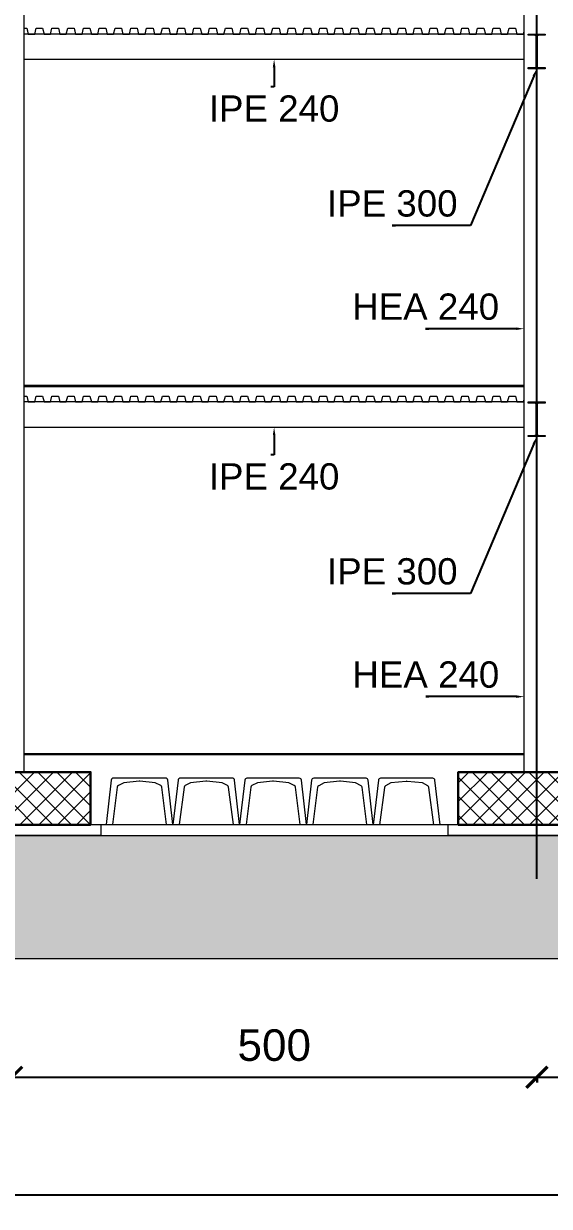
# Model space of a CAD drawing. Header units: millimetres. Extents: x 1415 to 3549, y 2194 to 4677.
# Drawn here: x 1829.88 to 1834.88, y 2270.37 to 2281.62 of the extents above; entities that cross this region are included whole.
import ezdxf
from ezdxf import colors
from ezdxf.entities.mleader import LeaderData, LeaderLine
from ezdxf.math import Vec2, Vec3

# ---------------------------------------------------------------- set-up
doc = ezdxf.new("R2010")
doc.units = ezdxf.units.MM
doc.linetypes.add('ACAD_ISO02W100', pattern=[15, 12, -3])
doc.layers.get('0').update_dxf_attribs({"plot": 0})
for name, color, linetype, lineweight in [('giunti', 7, 'Continuous', 15), ('Layer3', 7, 'Continuous', 15), ('Layer4', 7, 'Continuous', 15), ('quote', 252, 'Continuous', 5), ('Setti', 5, 'Continuous', 30), ('staffe', 10, 'Continuous', 9)]:
    doc.layers.add(name, color=color, linetype=linetype, lineweight=lineweight)
doc.layers.add('linea tratteggiata', color=221, linetype='ACAD_ISO02W100')
doc.styles.get("Standard").update_dxf_attribs({"font": 'arial.ttf'})
doc.dimstyles.new('quote cm scala 200', dxfattribs={"dimtxt": 0.3, "dimasz": 0.2, "dimexe": 0.05, "dimexo": 0.0015, "dimgap": 0.15, "dimtad": 1, "dimdec": 0, "dimlfac": 100, "dimzin": 0, "dimdsep": 46, "dimtxsty": 'Standard', "dimblk": 'ARCHTICK', "dimcen": 0, "dimclre": 252, "dimadec": 0, "dimazin": 2, "dimtfac": 1, "dimtdec": 0, "dimtofl": 0, "dimtmove": 0, "dimatfit": 3, "dimfxl": 0.0035, "dimfxlon": 1, "dimtolj": 1, "dimtzin": 0, "dimarcsym": 0})

# ---------------------------------------------------------------- blocks, each defined once
blk = doc.blocks.new('_ArchTick')
at = {"color": 0, "linetype": 'ByBlock', "const_width": 0.15}
blk.add_lwpolyline([(-0.5, -0.5), (0.5, 0.5)], dxfattribs=at)
blk = doc.blocks.new('*D1441')
at = {"layer": 'Defpoints', "color": 0, "transparency": 16777216}
for p in [(1829.763, 2274.31), (1834.759, 2274.31), (1834.759, 2271.602)]:
    blk.add_point(p, dxfattribs=at)
at = {"layer": 'quote', "color": 252, "lineweight": -2, "transparency": 16777216}
for p, q in [((1829.763, 2271.605), (1829.763, 2271.552)), ((1834.759, 2271.605), (1834.759, 2271.552))]:
    blk.add_line(p, q, dxfattribs=at)
at = {"layer": 'quote', "color": 0, "linetype": 'Continuous', "lineweight": -2, "transparency": 16777216}
blk.add_line((1829.763, 2271.602), (1834.759, 2271.602), dxfattribs=at)
at = {"layer": 'quote', "color": 0, "lineweight": -2, "transparency": 16777216, "xscale": 0.2, "yscale": 0.2, "zscale": 0.2, "rotation": 180}
blk.add_blockref('_ArchTick', (1829.763, 2271.602), dxfattribs=at)
at = {"layer": 'quote', "color": 0, "lineweight": -2, "transparency": 16777216, "xscale": 0.2, "yscale": 0.2, "zscale": 0.2}
blk.add_blockref('_ArchTick', (1834.759, 2271.602), dxfattribs=at)
at = {"layer": 'quote', "color": 0, "transparency": 16777216, "insert": (1832.261, 2271.905), "char_height": 0.3, "attachment_point": 5}
blk.add_mtext('\\A1;500', dxfattribs=at)
blk = doc.blocks.new('*D1442')
at = {"layer": 'Defpoints', "color": 0, "transparency": 16777216}
for p in [(1834.762, 2274.31), (1839.765, 2274.31), (1839.765, 2271.602)]:
    blk.add_point(p, dxfattribs=at)
at = {"layer": 'quote', "color": 252, "lineweight": -2, "transparency": 16777216}
for p, q in [((1834.762, 2271.605), (1834.762, 2271.552)), ((1839.765, 2271.605), (1839.765, 2271.552))]:
    blk.add_line(p, q, dxfattribs=at)
at = {"layer": 'quote', "color": 0, "linetype": 'Continuous', "lineweight": -2, "transparency": 16777216}
blk.add_line((1834.762, 2271.602), (1839.765, 2271.602), dxfattribs=at)
at = {"layer": 'quote', "color": 0, "lineweight": -2, "transparency": 16777216, "xscale": 0.2, "yscale": 0.2, "zscale": 0.2, "rotation": 180}
blk.add_blockref('_ArchTick', (1834.762, 2271.602), dxfattribs=at)
at = {"layer": 'quote', "color": 0, "lineweight": -2, "transparency": 16777216, "xscale": 0.2, "yscale": 0.2, "zscale": 0.2}
blk.add_blockref('_ArchTick', (1839.765, 2271.602), dxfattribs=at)
at = {"layer": 'quote', "color": 0, "transparency": 16777216, "insert": (1837.263, 2271.905), "char_height": 0.3, "attachment_point": 5}
blk.add_mtext('\\A1;500', dxfattribs=at)
blk = doc.blocks.new('*D1443')
at = {"layer": 'Defpoints', "color": 0, "transparency": 16777216}
for p in [(1804.71, 2274.004), (1839.765, 2274.005), (1839.765, 2270.484)]:
    blk.add_point(p, dxfattribs=at)
at = {"layer": 'quote', "color": 252, "lineweight": -2, "transparency": 16777216}
for p, q in [((1804.71, 2270.487), (1804.71, 2270.434)), ((1839.765, 2270.487), (1839.765, 2270.434))]:
    blk.add_line(p, q, dxfattribs=at)
at = {"layer": 'quote', "color": 0, "linetype": 'Continuous', "lineweight": -2, "transparency": 16777216}
blk.add_line((1804.71, 2270.484), (1839.765, 2270.484), dxfattribs=at)
at = {"layer": 'quote', "color": 0, "lineweight": -2, "transparency": 16777216, "xscale": 0.2, "yscale": 0.2, "zscale": 0.2, "rotation": 180}
blk.add_blockref('_ArchTick', (1804.71, 2270.484), dxfattribs=at)
at = {"layer": 'quote', "color": 0, "lineweight": -2, "transparency": 16777216, "xscale": 0.2, "yscale": 0.2, "zscale": 0.2}
blk.add_blockref('_ArchTick', (1839.765, 2270.484), dxfattribs=at)
at = {"layer": 'quote', "color": 0, "transparency": 16777216, "insert": (1822.238, 2270.787), "char_height": 0.3, "attachment_point": 5}
blk.add_mtext('\\A1;3500', dxfattribs=at)

msp = doc.modelspace()

# ---------------------------------------------------------------- hatches: boundary and pattern name
at = {"layer": 'Layer4', "true_color": 0x636466, "transparency": 33554687}
h = msp.add_hatch(color=251, dxfattribs=at)
h.dxf.hatch_style = 1
h.paths.add_polyline_path([(1834.8382, 2281.5257), (1834.7582, 2281.5257), (1834.6782, 2281.5257), (1834.6782, 2281.5142), (1834.7364, 2281.5142, -0.4142136), (1834.7544, 2281.4962), (1834.7544, 2281.3607), (1834.7544, 2281.2252, -0.4142136), (1834.7364, 2281.2072), (1834.6782, 2281.2072), (1834.6782, 2281.1957), (1834.7582, 2281.1957), (1834.8382, 2281.1957), (1834.8382, 2281.2072), (1834.7799, 2281.2072, -0.4142136), (1834.7619, 2281.2252), (1834.7619, 2281.3607), (1834.7619, 2281.4962, -0.4142136), (1834.7799, 2281.5142), (1834.8382, 2281.5142)])
h = msp.add_hatch(color=251, dxfattribs=at)
h.dxf.hatch_style = 1
h.paths.add_polyline_path([(1834.8382, 2278.0257), (1834.7582, 2278.0257), (1834.6782, 2278.0257), (1834.6782, 2278.0142), (1834.7364, 2278.0142, -0.4142136), (1834.7544, 2277.9962), (1834.7544, 2277.8607), (1834.7544, 2277.7252, -0.4142136), (1834.7364, 2277.7072), (1834.6782, 2277.7072), (1834.6782, 2277.6957), (1834.7582, 2277.6957), (1834.8382, 2277.6957), (1834.8382, 2277.7072), (1834.7799, 2277.7072, -0.4142136), (1834.7619, 2277.7252), (1834.7619, 2277.8607), (1834.7619, 2277.9962, -0.4142136), (1834.7799, 2278.0142), (1834.8382, 2278.0142)])
at = {"layer": 'quote', "transparency": 33554687}
h = msp.add_hatch(dxfattribs=at)
h.set_pattern_fill('EARTH', color=256, scale=0.09)
h.paths.add_polyline_path([(1842.3938, 2274.6812), (1841.4068, 2274.6832), (1840.4955, 2273.9063), (1840.4955, 2273.905), (1836.8095, 2273.9019), (1836.8095, 2273.9019), (1825.5787, 2273.9019), (1818.8387, 2273.9039), (1818.8387, 2273.9039), (1815.6132, 2273.9039), (1815.6132, 2273.9039), (1813.9132, 2273.9039), (1808.9172, 2273.9039), (1808.9172, 2273.9039), (1808.889, 2273.9039), (1807.6088, 2273.9039), (1804.0087, 2273.904), (1803.7704, 2274.107), (1803.6094, 2274.2442), (1803.5221, 2274.3187), (1803.0971, 2274.6808), (1802.0694, 2274.6808), (1802.0694, 2272.7327), (1842.3916, 2272.7327)])
at = {"layer": 'staffe', "lineweight": 5}
h = msp.add_hatch(dxfattribs=at)
h.set_pattern_fill('ANSI37', color=0, scale=0.04)
h.paths.add_polyline_path([(1807.6087, 2274.5039), (1804.7123, 2274.5039), (1804.7103, 2274.0039), (1807.6087, 2274.0039)])
h.paths.add_polyline_path([(1804.7123, 2274.5039), (1804.1087, 2274.5039), (1804.1087, 2274.0039), (1804.7103, 2274.0039)])
h.paths.add_polyline_path([(1810.5171, 2274.5039), (1809.7659, 2274.5039), (1809.7659, 2274.0039), (1810.5171, 2274.0039)])
h.paths.add_polyline_path([(1809.7659, 2274.5039), (1809.0171, 2274.5039), (1809.0171, 2274.0039), (1809.7659, 2274.0039)])
h.paths.add_polyline_path([(1815.5132, 2274.5039), (1814.7623, 2274.5039), (1814.7623, 2274.0039), (1815.5132, 2274.0039)])
h.paths.add_polyline_path([(1814.7623, 2274.5039), (1814.0132, 2274.5039), (1814.0132, 2274.0039), (1814.7623, 2274.0039)])
h.paths.add_polyline_path([(1819.7623, 2274.5039), (1818.9387, 2274.5039), (1818.9387, 2274.0039), (1819.7623, 2274.0039)])
h.paths.add_polyline_path([(1824.7623, 2274.5039), (1819.7623, 2274.5039), (1819.7623, 2274.0039), (1823.9787, 2274.0039), (1824.7623, 2274.0039)])
h.paths.add_polyline_path([(1825.5787, 2274.5039), (1824.7623, 2274.5039), (1824.7623, 2274.0039), (1825.5787, 2274.0039)])
h.paths.add_polyline_path([(1830.5132, 2274.5039), (1829.7623, 2274.5039), (1829.7623, 2274.0039), (1830.5132, 2274.0039)])
h.paths.add_polyline_path([(1829.7623, 2274.5039), (1829.0132, 2274.5039), (1829.0132, 2274.0039), (1829.7623, 2274.0039)])
h.paths.add_polyline_path([(1835.512, 2274.5039), (1834.7588, 2274.5039), (1834.7588, 2274.0039), (1835.512, 2274.0039)])
h.paths.add_polyline_path([(1834.7588, 2274.5039), (1834.012, 2274.5039), (1834.012, 2274.0039), (1834.7588, 2274.0039)])
h.paths.add_polyline_path([(1839.7648, 2274.5052), (1836.9095, 2274.505), (1836.9095, 2274.005), (1839.7648, 2274.0052)])
h.paths.add_polyline_path([(1840.4095, 2274.5053), (1839.7648, 2274.5052), (1839.7648, 2274.0052), (1840.4095, 2274.0053)])

# ---------------------------------------------------------------- linework, layer by layer
at = {"layer": 'giunti'}
for points in [[(1829.881, 2274.5039), (1829.881, 2278.3359), (1829.881, 2281.8359), (1829.8794, 2285.0182)], [(1834.6398, 2274.5039), (1834.6398, 2278.3359), (1834.6398, 2281.8359), (1834.6358, 2285.0182)]]:
    msp.add_lwpolyline(points, dxfattribs=at)
at = {"layer": 'Layer3'}
for points in [[(1834.6382, 2281.5257), (1829.881, 2281.5257)], [(1834.6382, 2278.0257), (1829.881, 2278.0257)]]:
    msp.add_lwpolyline(points, dxfattribs=at)
for points in [[(1834.6782, 2281.1957), (1834.6782, 2281.2072), (1834.7364, 2281.2072, 0.4142136), (1834.7544, 2281.2252), (1834.7544, 2281.3607), (1834.7544, 2281.4962, 0.4142136), (1834.7364, 2281.5142), (1834.6782, 2281.5142), (1834.6782, 2281.5257), (1834.7582, 2281.5257), (1834.8382, 2281.5257), (1834.8382, 2281.5142), (1834.7799, 2281.5142, 0.4142136), (1834.7619, 2281.4962), (1834.7619, 2281.3607), (1834.7619, 2281.2252, 0.4142136), (1834.7799, 2281.2072), (1834.8382, 2281.2072), (1834.8382, 2281.1957), (1834.7582, 2281.1957)], [(1834.6782, 2277.6957), (1834.6782, 2277.7072), (1834.7364, 2277.7072, 0.4142136), (1834.7544, 2277.7252), (1834.7544, 2277.8607), (1834.7544, 2277.9962, 0.4142136), (1834.7364, 2278.0142), (1834.6782, 2278.0142), (1834.6782, 2278.0257), (1834.7582, 2278.0257), (1834.8382, 2278.0257), (1834.8382, 2278.0142), (1834.7799, 2278.0142, 0.4142136), (1834.7619, 2277.9962), (1834.7619, 2277.8607), (1834.7619, 2277.7252, 0.4142136), (1834.7799, 2277.7072), (1834.8382, 2277.7072), (1834.8382, 2277.6957), (1834.7582, 2277.6957)]]:
    msp.add_lwpolyline(points, format="xyb", close=True, dxfattribs=at)
at = {"layer": 'Layer4'}
for p, q in [((1834.6382, 2278.1809), (1829.881, 2278.1809)), ((1834.6382, 2278.1688), (1829.881, 2278.1688)), ((1829.881, 2274.6808), (1834.6398, 2274.6808)), ((1834.6398, 2274.6674), (1829.881, 2274.6674))]:
    msp.add_line(p, q, dxfattribs=at)
for points in [[(1829.881, 2281.5807), (1829.9074, 2281.5807), (1829.9209, 2281.5257), (1829.9826, 2281.5257), (1829.9961, 2281.5807), (1830.0574, 2281.5807), (1830.0709, 2281.5257), (1830.1326, 2281.5257), (1830.1461, 2281.5807), (1830.2074, 2281.5807), (1830.2209, 2281.5257), (1830.2826, 2281.5257), (1830.2887, 2281.5507)], [(1829.9116, 2281.5637), (1829.9209, 2281.5257), (1829.9826, 2281.5257), (1829.9961, 2281.5807), (1830.0574, 2281.5807), (1830.0709, 2281.5257), (1830.1326, 2281.5257), (1830.1461, 2281.5807), (1830.2074, 2281.5807), (1830.2209, 2281.5257), (1830.2826, 2281.5257), (1830.2961, 2281.5807), (1830.3574, 2281.5807), (1830.3709, 2281.5257), (1830.4326, 2281.5257), (1830.4387, 2281.5507)], [(1830.3616, 2281.5638), (1830.3709, 2281.5258), (1830.4326, 2281.5258), (1830.4461, 2281.5808), (1830.5074, 2281.5808), (1830.5209, 2281.5258), (1830.5826, 2281.5258), (1830.5961, 2281.5808), (1830.6574, 2281.5808), (1830.6709, 2281.5258), (1830.7326, 2281.5258), (1830.7461, 2281.5808), (1830.8074, 2281.5808), (1830.8209, 2281.5258), (1830.8826, 2281.5258), (1830.8887, 2281.5508)], [(1830.8116, 2281.5638), (1830.8209, 2281.5258), (1830.8826, 2281.5258), (1830.8961, 2281.5808), (1830.9574, 2281.5808), (1830.9709, 2281.5258), (1831.0326, 2281.5258), (1831.0461, 2281.5808), (1831.1074, 2281.5808), (1831.1209, 2281.5258), (1831.1826, 2281.5258), (1831.1961, 2281.5808), (1831.2574, 2281.5808), (1831.2709, 2281.5258), (1831.3326, 2281.5258), (1831.3387, 2281.5508)], [(1831.2616, 2281.5638), (1831.2709, 2281.5258), (1831.3326, 2281.5258), (1831.3461, 2281.5808), (1831.4074, 2281.5808), (1831.4209, 2281.5258), (1831.4826, 2281.5258), (1831.4961, 2281.5808), (1831.5574, 2281.5808), (1831.5709, 2281.5258), (1831.6326, 2281.5258), (1831.6461, 2281.5808), (1831.7074, 2281.5808), (1831.7209, 2281.5258), (1831.7826, 2281.5258), (1831.7887, 2281.5508)], [(1831.7116, 2281.5638), (1831.7209, 2281.5258), (1831.7826, 2281.5258), (1831.7961, 2281.5808), (1831.8574, 2281.5808), (1831.8709, 2281.5258), (1831.9326, 2281.5258), (1831.9461, 2281.5808), (1832.0074, 2281.5808), (1832.0209, 2281.5258), (1832.0826, 2281.5258), (1832.0961, 2281.5808), (1832.1574, 2281.5808), (1832.1709, 2281.5258), (1832.2326, 2281.5258), (1832.2387, 2281.5508)], [(1832.1616, 2281.5639), (1832.1709, 2281.5259), (1832.2326, 2281.5259), (1832.2461, 2281.5809), (1832.3074, 2281.5809), (1832.3209, 2281.5259), (1832.3826, 2281.5259), (1832.3961, 2281.5809), (1832.4574, 2281.5809), (1832.4709, 2281.5259), (1832.5326, 2281.5259), (1832.5461, 2281.5809), (1832.6074, 2281.5809), (1832.6209, 2281.5259), (1832.6826, 2281.5259), (1832.6887, 2281.5509)], [(1832.6108, 2281.5638), (1832.6201, 2281.5258), (1832.6817, 2281.5258), (1832.6952, 2281.5808), (1832.7566, 2281.5808), (1832.7701, 2281.5258), (1832.8317, 2281.5258), (1832.8452, 2281.5808), (1832.9066, 2281.5808), (1832.9201, 2281.5258), (1832.9817, 2281.5258), (1832.9952, 2281.5808), (1833.0566, 2281.5808), (1833.0701, 2281.5258), (1833.1317, 2281.5258), (1833.1379, 2281.5508)], [(1833.0608, 2281.5639), (1833.0701, 2281.5259), (1833.1317, 2281.5259), (1833.1452, 2281.5809), (1833.2066, 2281.5809), (1833.2201, 2281.5259), (1833.2817, 2281.5259), (1833.2952, 2281.5809), (1833.3566, 2281.5809), (1833.3701, 2281.5259), (1833.4317, 2281.5259), (1833.4452, 2281.5809), (1833.5066, 2281.5809), (1833.5201, 2281.5259), (1833.5817, 2281.5259), (1833.5879, 2281.5509)], [(1833.5108, 2281.564), (1833.5201, 2281.526), (1833.5817, 2281.526), (1833.5952, 2281.581), (1833.6566, 2281.581), (1833.6701, 2281.526), (1833.7317, 2281.526), (1833.7452, 2281.581), (1833.8066, 2281.581), (1833.8201, 2281.526), (1833.8817, 2281.526), (1833.8952, 2281.581), (1833.9566, 2281.581), (1833.9701, 2281.526), (1834.0317, 2281.526), (1834.0379, 2281.551)], [(1833.9608, 2281.5641), (1833.9701, 2281.5261), (1834.0317, 2281.5261), (1834.0452, 2281.5811), (1834.1066, 2281.5811), (1834.1201, 2281.5261), (1834.1817, 2281.5261), (1834.1952, 2281.5811), (1834.2566, 2281.5811), (1834.2701, 2281.5261), (1834.3317, 2281.5261), (1834.3452, 2281.5811), (1834.4066, 2281.5811), (1834.4201, 2281.5261), (1834.4817, 2281.5261), (1834.4879, 2281.5511)], [(1834.4108, 2281.5642), (1834.4201, 2281.5262), (1834.4817, 2281.5262), (1834.4952, 2281.5812), (1834.5566, 2281.5812), (1834.5701, 2281.5262), (1834.6317, 2281.5262), (1834.6382, 2281.5523)], [(1829.881, 2278.0807), (1829.9074, 2278.0807), (1829.9209, 2278.0257), (1829.9826, 2278.0257), (1829.9961, 2278.0807), (1830.0574, 2278.0807), (1830.0709, 2278.0257), (1830.1326, 2278.0257), (1830.1461, 2278.0807), (1830.2074, 2278.0807), (1830.2209, 2278.0257), (1830.2826, 2278.0257), (1830.2887, 2278.0507)], [(1829.9116, 2278.0637), (1829.9209, 2278.0257), (1829.9826, 2278.0257), (1829.9961, 2278.0807), (1830.0574, 2278.0807), (1830.0709, 2278.0257), (1830.1326, 2278.0257), (1830.1461, 2278.0807), (1830.2074, 2278.0807), (1830.2209, 2278.0257), (1830.2826, 2278.0257), (1830.2961, 2278.0807), (1830.3574, 2278.0807), (1830.3709, 2278.0257), (1830.4326, 2278.0257), (1830.4387, 2278.0507)], [(1830.3616, 2278.0638), (1830.3709, 2278.0258), (1830.4326, 2278.0258), (1830.4461, 2278.0808), (1830.5074, 2278.0808), (1830.5209, 2278.0258), (1830.5826, 2278.0258), (1830.5961, 2278.0808), (1830.6574, 2278.0808), (1830.6709, 2278.0258), (1830.7326, 2278.0258), (1830.7461, 2278.0808), (1830.8074, 2278.0808), (1830.8209, 2278.0258), (1830.8826, 2278.0258), (1830.8887, 2278.0508)], [(1830.8116, 2278.0638), (1830.8209, 2278.0258), (1830.8826, 2278.0258), (1830.8961, 2278.0808), (1830.9574, 2278.0808), (1830.9709, 2278.0258), (1831.0326, 2278.0258), (1831.0461, 2278.0808), (1831.1074, 2278.0808), (1831.1209, 2278.0258), (1831.1826, 2278.0258), (1831.1961, 2278.0808), (1831.2574, 2278.0808), (1831.2709, 2278.0258), (1831.3326, 2278.0258), (1831.3387, 2278.0508)], [(1831.2616, 2278.0638), (1831.2709, 2278.0258), (1831.3326, 2278.0258), (1831.3461, 2278.0808), (1831.4074, 2278.0808), (1831.4209, 2278.0258), (1831.4826, 2278.0258), (1831.4961, 2278.0808), (1831.5574, 2278.0808), (1831.5709, 2278.0258), (1831.6326, 2278.0258), (1831.6461, 2278.0808), (1831.7074, 2278.0808), (1831.7209, 2278.0258), (1831.7826, 2278.0258), (1831.7887, 2278.0508)], [(1831.7116, 2278.0637), (1831.7209, 2278.0257), (1831.7826, 2278.0257), (1831.7961, 2278.0807), (1831.8574, 2278.0807), (1831.8709, 2278.0257), (1831.9326, 2278.0257), (1831.9461, 2278.0807), (1832.0074, 2278.0807), (1832.0209, 2278.0257), (1832.0826, 2278.0257), (1832.0961, 2278.0807), (1832.1574, 2278.0807), (1832.1709, 2278.0257), (1832.2326, 2278.0257), (1832.2387, 2278.0507)], [(1832.1616, 2278.0638), (1832.1709, 2278.0258), (1832.2326, 2278.0258), (1832.2461, 2278.0808), (1832.3074, 2278.0808), (1832.3209, 2278.0258), (1832.3826, 2278.0258), (1832.3961, 2278.0808), (1832.4574, 2278.0808), (1832.4709, 2278.0258), (1832.5326, 2278.0258), (1832.5461, 2278.0808), (1832.6074, 2278.0808), (1832.6209, 2278.0258), (1832.6826, 2278.0258), (1832.6887, 2278.0508)], [(1832.6108, 2278.0637), (1832.6201, 2278.0257), (1832.6817, 2278.0257), (1832.6952, 2278.0807), (1832.7566, 2278.0807), (1832.7701, 2278.0257), (1832.8317, 2278.0257), (1832.8452, 2278.0807), (1832.9066, 2278.0807), (1832.9201, 2278.0257), (1832.9817, 2278.0257), (1832.9952, 2278.0807), (1833.0566, 2278.0807), (1833.0701, 2278.0257), (1833.1317, 2278.0257), (1833.1379, 2278.0507)], [(1833.0608, 2278.0638), (1833.0701, 2278.0258), (1833.1317, 2278.0258), (1833.1452, 2278.0808), (1833.2066, 2278.0808), (1833.2201, 2278.0258), (1833.2817, 2278.0258), (1833.2952, 2278.0808), (1833.3566, 2278.0808), (1833.3701, 2278.0258), (1833.4317, 2278.0258), (1833.4452, 2278.0808), (1833.5066, 2278.0808), (1833.5201, 2278.0258), (1833.5817, 2278.0258), (1833.5879, 2278.0508)], [(1833.5108, 2278.0639), (1833.5201, 2278.0259), (1833.5817, 2278.0259), (1833.5952, 2278.0809), (1833.6566, 2278.0809), (1833.6701, 2278.0259), (1833.7317, 2278.0259), (1833.7452, 2278.0809), (1833.8066, 2278.0809), (1833.8201, 2278.0259), (1833.8817, 2278.0259), (1833.8952, 2278.0809), (1833.9566, 2278.0809), (1833.9701, 2278.0259), (1834.0317, 2278.0259), (1834.0379, 2278.0509)], [(1833.9608, 2278.064), (1833.9701, 2278.026), (1834.0317, 2278.026), (1834.0452, 2278.081), (1834.1066, 2278.081), (1834.1201, 2278.026), (1834.1817, 2278.026), (1834.1952, 2278.081), (1834.2566, 2278.081), (1834.2701, 2278.026), (1834.3317, 2278.026), (1834.3452, 2278.081), (1834.4066, 2278.081), (1834.4201, 2278.026), (1834.4817, 2278.026), (1834.4879, 2278.051)], [(1834.4108, 2278.0641), (1834.4201, 2278.0261), (1834.4817, 2278.0261), (1834.4952, 2278.0811), (1834.5566, 2278.0811), (1834.5701, 2278.0261), (1834.6317, 2278.0261), (1834.6382, 2278.0522)], [(1802.0694, 2274.6808), (1802.0694, 2272.7327), (1842.3916, 2272.7327), (1842.3938, 2274.6812)], [(1825.5787, 2273.9019), (1836.8095, 2273.9019), (1836.8094, 2274.005)], [(1828.9132, 2274.0039), (1828.9132, 2274.0039), (1828.9132, 2273.9039), (1830.6132, 2273.9039), (1830.6132, 2274.0039), (1830.6132, 2274.0039), (1828.9132, 2274.0039)], [(1834.0003, 2274.0039), (1830.5043, 2274.0039)], [(1833.912, 2274.0039), (1833.912, 2274.0039), (1833.912, 2273.9039), (1835.612, 2273.9039), (1835.612, 2274.0039), (1835.612, 2274.0039), (1833.912, 2274.0039)]]:
    msp.add_lwpolyline(points, dxfattribs=at)
at = {"layer": 'Layer4', "color": 5}
for points in [[(1829.881, 2281.2857), (1829.881, 2281.2857), (1834.6382, 2281.2857)], [(1829.881, 2277.7857), (1829.881, 2277.7857), (1834.6382, 2277.7857)]]:
    msp.add_lwpolyline(points, dxfattribs=at)
at = {"layer": 'Layer4', "color": 30}
for points in [[(1831.2963, 2274.0051), (1831.2483, 2274.4293, 0.3772985), (1831.2285, 2274.4467), (1830.7296, 2274.4467), (1830.7296, 2274.4467, 0.376581), (1830.7098, 2274.4293), (1830.6608, 2274.0051)], [(1831.9319, 2274.0051), (1831.8839, 2274.4293, 0.3772985), (1831.864, 2274.4467), (1831.3651, 2274.4467), (1831.3651, 2274.4467, 0.376581), (1831.3453, 2274.4293), (1831.2963, 2274.0051)], [(1832.5674, 2274.0047), (1832.5194, 2274.4289, 0.3772985), (1832.4995, 2274.4463), (1832.0006, 2274.4463), (1832.0006, 2274.4463, 0.376581), (1831.9808, 2274.4289), (1831.9318, 2274.0047)], [(1833.2029, 2274.0044), (1833.1549, 2274.4285, 0.3772985), (1833.135, 2274.446), (1832.6362, 2274.446), (1832.6362, 2274.446, 0.376581), (1832.6163, 2274.4286), (1832.5673, 2274.0044)], [(1833.8384, 2274.004), (1833.7904, 2274.4281, 0.3772985), (1833.7705, 2274.4456), (1833.2717, 2274.4456), (1833.2717, 2274.4456, 0.376581), (1833.2518, 2274.4282), (1833.2028, 2274.004)], [(1831.2368, 2274.0051), (1831.191, 2274.3607, 0.2453607), (1831.1804, 2274.3759), (1831.1291, 2274.4025), (1830.9834, 2274.4178, 0.1092843), (1830.9747, 2274.4178), (1830.8291, 2274.4025), (1830.7777, 2274.3759, 0.2453607), (1830.7671, 2274.3607), (1830.7213, 2274.0051)], [(1831.8724, 2274.0051), (1831.8266, 2274.3607, 0.2453607), (1831.816, 2274.3759), (1831.7646, 2274.4025), (1831.6189, 2274.4178, 0.1092843), (1831.6103, 2274.4178), (1831.4646, 2274.4025), (1831.4133, 2274.3759, 0.2453607), (1831.4026, 2274.3607), (1831.3568, 2274.0051)], [(1832.5079, 2274.0047), (1832.4621, 2274.3603, 0.2453607), (1832.4515, 2274.3755), (1832.4001, 2274.4021), (1832.2544, 2274.4174, 0.1092843), (1832.2458, 2274.4174), (1832.1001, 2274.4021), (1832.0488, 2274.3755, 0.2453607), (1832.0381, 2274.3603), (1831.9923, 2274.0047)], [(1833.1434, 2274.0044), (1833.0976, 2274.3599, 0.2453607), (1833.087, 2274.3751), (1833.0356, 2274.4017), (1832.8899, 2274.417, 0.1092843), (1832.8813, 2274.417), (1832.7356, 2274.4017), (1832.6843, 2274.3751, 0.2453607), (1832.6736, 2274.3599), (1832.6279, 2274.0044)], [(1833.7789, 2274.004), (1833.7331, 2274.3595, 0.2453607), (1833.7225, 2274.3747), (1833.6711, 2274.4013), (1833.5255, 2274.4166, 0.1092843), (1833.5168, 2274.4166), (1833.3711, 2274.4013), (1833.3198, 2274.3747, 0.2453607), (1833.3092, 2274.3595), (1833.2634, 2274.004)]]:
    msp.add_lwpolyline(points, format="xyb", dxfattribs=at)
at = {"layer": 'linea tratteggiata', "ltscale": 0.7}
msp.add_lwpolyline([(1834.7588, 2273.4891), (1834.7588, 2286.983)], dxfattribs=at)
at = {"layer": 'Setti'}
for points in [[(1829.0132, 2274.0039), (1830.5132, 2274.0039), (1830.5132, 2274.5039), (1829.0132, 2274.5039), (1829.0132, 2274.0039)], [(1834.012, 2274.0039), (1835.512, 2274.0039), (1835.512, 2274.5039), (1834.012, 2274.5039), (1834.012, 2274.0039)]]:
    msp.add_lwpolyline(points, dxfattribs=at)

# ---------------------------------------------------------------- dimensions: what is measured, and where the dimension line sits
at = {"layer": 'quote'}
for base, p1, p2, picture, middle in [((1834.7588, 2271.6015), (1829.7632, 2274.3095), (1834.7588, 2274.3095), '*D1441', (1832.261, 2271.9047)), ((1839.7648, 2271.6015), (1834.762, 2274.3095), (1839.7648, 2274.3103), '*D1442', (1837.2634, 2271.9047))]:
    dim = msp.add_linear_dim(base=base, p1=p1, p2=p2, dimstyle='quote cm scala 200', dxfattribs=at)
    dim.commit()
    dim.dimension.update_dxf_attribs({"geometry": picture, "text_midpoint": middle})
dim = msp.add_linear_dim(base=(1839.7648, 2270.4838), p1=(1804.7103, 2274.0039), p2=(1839.7648, 2274.005), text='3500', dimstyle='quote cm scala 200', dxfattribs=at)
dim.commit()
dim.dimension.update_dxf_attribs({"geometry": '*D1443', "text_midpoint": (1822.2376, 2270.7871)})

# ---------------------------------------------------------------- leaders
ml = msp.add_multileader_mtext('Standard', dxfattribs=at)
ml.set_content('IPE 240', color=256)
ml.set_leader_properties()
ml.build(insert=Vec2(0, 0))
ml.multileader.update_dxf_attribs({"text_attachment_direction": 1, "dogleg_length": 0.03, "arrow_head_size": 0.075})
ctx = ml.context
ctx.base_point, ctx.char_height, ctx.arrow_head_size, ctx.landing_gap_size, ctx.plane_origin = Vec3(1832.2596, 2280.6072), 0.25, 0.075, 0.08, Vec3(1832.2596, 2281.2857)
ctx.text_align_type = 1
notes = []
notes.append((ctx, [(0, (1, 1, 0), (1832.2596, 2281.0225), (-1, 0), 0.03, [(0, [(1832.2596, 2281.2857)], 0, [])])]))
ctx.mtext.insert, ctx.mtext.alignment, ctx.mtext.flow_direction = Vec3(1832.2596, 2280.9425), 2, 5
ml = msp.add_multileader_mtext('Standard', dxfattribs=at)
ml.set_content('IPE 300', color=256)
ml.set_leader_properties()
ml.build(insert=Vec2(0, 0))
ml.multileader.update_dxf_attribs({"text_attachment_direction": 1, "dogleg_length": 0.03, "arrow_head_size": 0.075})
ctx = ml.context
ctx.base_point, ctx.char_height, ctx.arrow_head_size, ctx.landing_gap_size, ctx.plane_origin = Vec3(1833.3842, 2279.7042), 0.25, 0.075, 0.08, Vec3(1834.7588, 2280.4667)
ctx.text_align_type = 1
notes.append((ctx, [(0, (1, 1, 0), (1833.3842, 2279.7042), (1, 0), 0.03, [(0, [(1834.7596, 2281.1957), (1834.1273, 2279.7042)], 0, [])])]))
ctx.mtext.insert, ctx.mtext.alignment, ctx.mtext.flow_direction = Vec3(1833.3842, 2280.0396), 2, 5
ml = msp.add_multileader_mtext('Standard', dxfattribs=at)
ml.set_content('HEA 240', color=256)
ml.set_leader_properties()
ml.build(insert=Vec2(0, 0))
ml.multileader.update_dxf_attribs({"text_attachment_direction": 1, "dogleg_length": 0.03, "arrow_head_size": 0.075})
ctx = ml.context
ctx.base_point, ctx.char_height, ctx.arrow_head_size, ctx.landing_gap_size, ctx.plane_origin = Vec3(1833.7015, 2278.7226), 0.25, 0.075, 0.08, Vec3(1834.6381, 2278.7226)
ctx.text_align_type = 1
notes.append((ctx, [(0, (1, 1, 0), (1833.7015, 2278.7226), (1, 0), 0.03, [(0, [(1834.6381, 2278.7226)], 0, [])])]))
ctx.mtext.insert, ctx.mtext.alignment, ctx.mtext.flow_direction = Vec3(1833.7015, 2279.0579), 2, 5
ml = msp.add_multileader_mtext('Standard', dxfattribs=at)
ml.set_content('IPE 240', color=256)
ml.set_leader_properties()
ml.build(insert=Vec2(0, 0))
ml.multileader.update_dxf_attribs({"text_attachment_direction": 1, "dogleg_length": 0.03, "arrow_head_size": 0.075})
ctx = ml.context
ctx.base_point, ctx.char_height, ctx.arrow_head_size, ctx.landing_gap_size, ctx.plane_origin = Vec3(1832.2596, 2277.1072), 0.25, 0.075, 0.08, Vec3(1832.2596, 2277.7857)
ctx.text_align_type = 1
notes.append((ctx, [(0, (1, 1, 0), (1832.2596, 2277.5225), (-1, 0), 0.03, [(0, [(1832.2596, 2277.7857)], 0, [])])]))
ctx.mtext.insert, ctx.mtext.alignment, ctx.mtext.flow_direction = Vec3(1832.2596, 2277.4425), 2, 5
ml = msp.add_multileader_mtext('Standard', dxfattribs=at)
ml.set_content('IPE 300', color=256)
ml.set_leader_properties()
ml.build(insert=Vec2(0, 0))
ml.multileader.update_dxf_attribs({"text_attachment_direction": 1, "dogleg_length": 0.03, "arrow_head_size": 0.075})
ctx = ml.context
ctx.base_point, ctx.char_height, ctx.arrow_head_size, ctx.landing_gap_size, ctx.plane_origin = Vec3(1833.3842, 2276.2042), 0.25, 0.075, 0.08, Vec3(1834.7588, 2276.9667)
ctx.text_align_type = 1
notes.append((ctx, [(0, (1, 1, 0), (1833.3842, 2276.2042), (1, 0), 0.03, [(0, [(1834.7596, 2277.6957), (1834.1273, 2276.2042)], 0, [])])]))
ctx.mtext.insert, ctx.mtext.alignment, ctx.mtext.flow_direction = Vec3(1833.3842, 2276.5396), 2, 5
ml = msp.add_multileader_mtext('Standard', dxfattribs=at)
ml.set_content('HEA 240', color=256)
ml.set_leader_properties()
ml.build(insert=Vec2(0, 0))
ml.multileader.update_dxf_attribs({"text_attachment_direction": 1, "dogleg_length": 0.03, "arrow_head_size": 0.075})
ctx = ml.context
ctx.base_point, ctx.char_height, ctx.arrow_head_size, ctx.landing_gap_size, ctx.plane_origin = Vec3(1833.7032, 2275.2225), 0.25, 0.075, 0.08, Vec3(1834.6398, 2275.2225)
ctx.text_align_type = 1
notes.append((ctx, [(0, (1, 1, 0), (1833.7032, 2275.2225), (1, 0), 0.03, [(0, [(1834.6398, 2275.2225)], 0, [])])]))
ctx.mtext.insert, ctx.mtext.alignment, ctx.mtext.flow_direction = Vec3(1833.7032, 2275.5578), 2, 5
for ctx, leaders in notes:
    for number, flags, end, landing, length, lines in leaders:
        leader = LeaderData()
        leader.index, (leader.has_last_leader_line, leader.has_dogleg_vector, leader.attachment_direction) = number, flags
        leader.last_leader_point, leader.dogleg_vector, leader.dogleg_length = Vec3(end), Vec3(landing), length
        for number, points, colour, breaks in lines:
            line = LeaderLine()
            line.index, line.vertices, line.color, line.breaks = number, Vec3.list(points), colors.encode_raw_color(colour), breaks
            leader.lines.append(line)
        ctx.leaders.append(leader)

doc.saveas('drawing.dxf')
